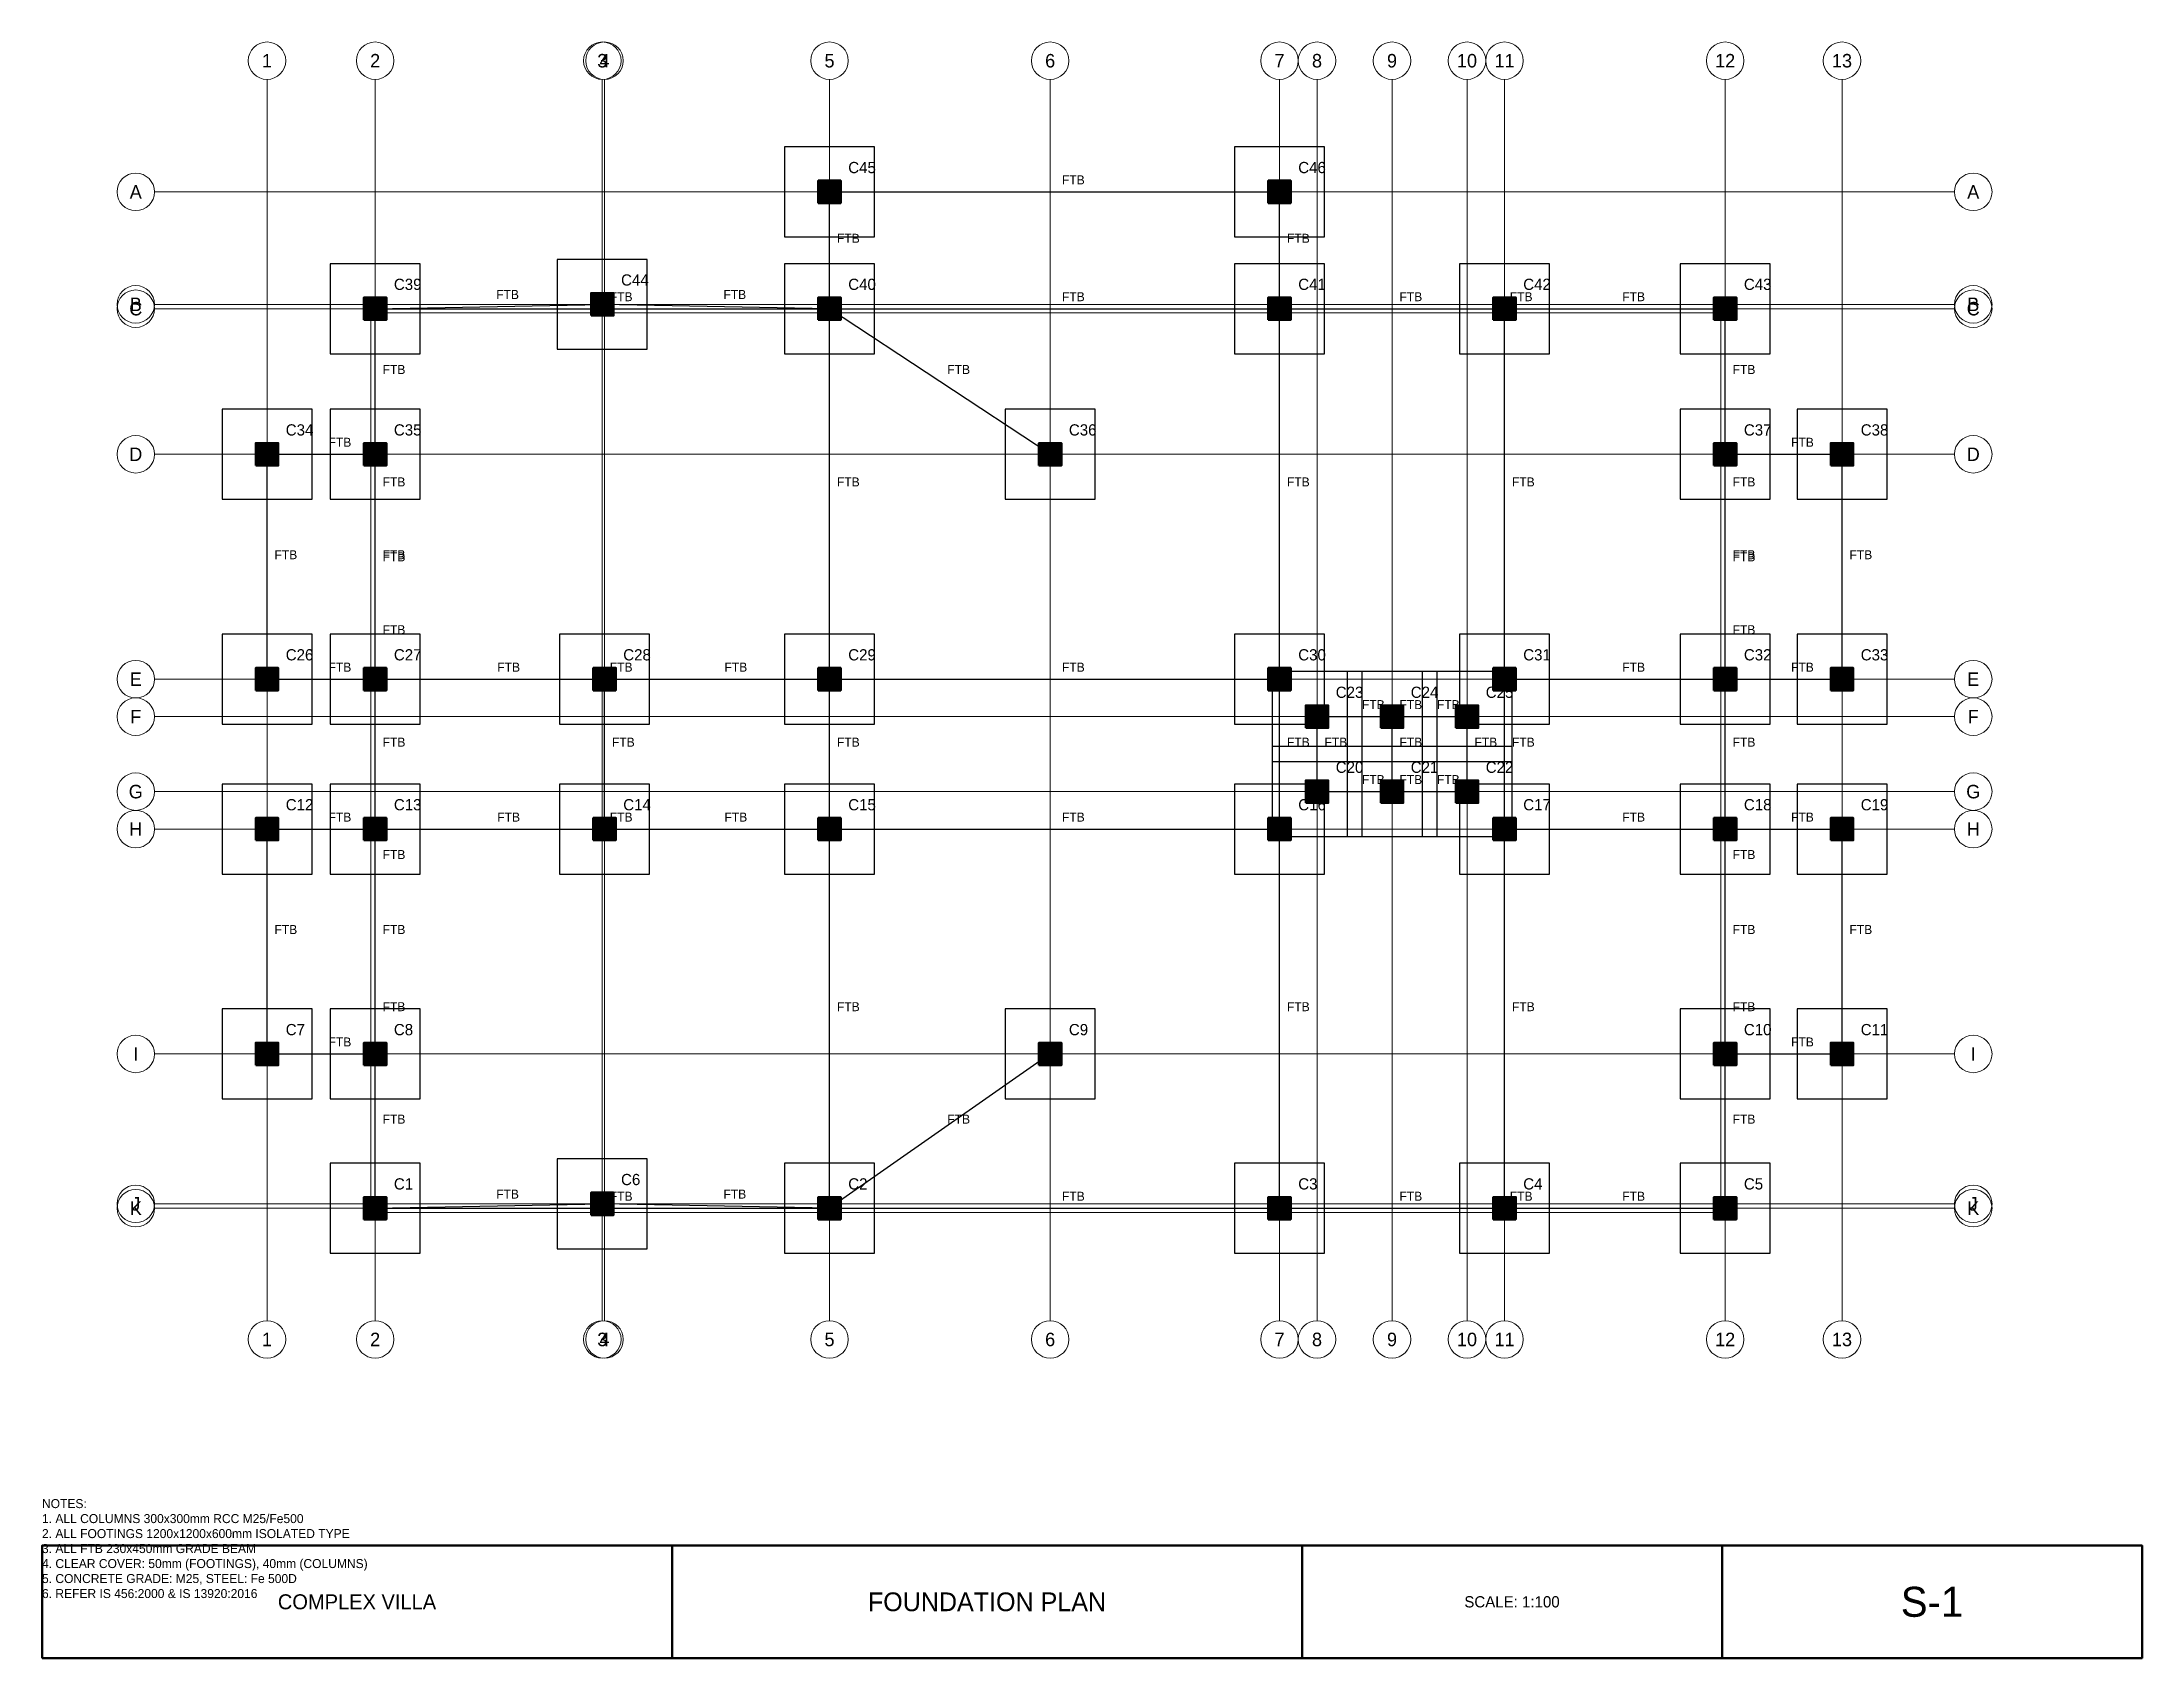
# Model space of a CAD drawing. Header units: millimetres. Extents: x -4500 to 23500, y -6058 to 15500.
import ezdxf
from ezdxf.enums import TextEntityAlignment as Align

# ---------------------------------------------------------------- set-up
doc = ezdxf.new("R2010")
doc.units = ezdxf.units.MM
doc.linetypes.add('DASHED', pattern=[5, -5])
for name, color, linetype, lineweight in [('BEAMS', 3, 'CONTINUOUS', 30), ('COLUMNS', 1, 'CONTINUOUS', 50), ('FOOTINGS', 5, 'DASHED', 25), ('GRID', 8, 'CONTINUOUS', 13), ('GRID_BUBBLE', 8, 'CONTINUOUS', 18), ('NOTES', 7, 'CONTINUOUS', 18), ('TITLE_BLOCK', 7, 'CONTINUOUS', 50), ('WALLS_REF', 251, 'CONTINUOUS', 5)]:
    doc.layers.add(name, color=color, linetype=linetype, lineweight=lineweight)

msp = doc.modelspace()

# ---------------------------------------------------------------- hatches: boundary and pattern name
at = {"layer": 'COLUMNS'}
for points in [[(5850, 13350), (6150, 13350), (6150, 13650), (5850, 13650), (5850, 13350)], [(11850, 13350), (12150, 13350), (12150, 13650), (11850, 13650), (11850, 13350)], [(-208, 11792), (92, 11792), (92, 12092), (-208, 12092), (-208, 11792)], [(2821, 11850), (3121, 11850), (3121, 12150), (2821, 12150), (2821, 11850)], [(5850, 11792), (6150, 11792), (6150, 12092), (5850, 12092), (5850, 11792)], [(11850, 11792), (12150, 11792), (12150, 12092), (11850, 12092), (11850, 11792)], [(14850, 11792), (15150, 11792), (15150, 12092), (14850, 12092), (14850, 11792)], [(17792, 11792), (18092, 11792), (18092, 12092), (17792, 12092), (17792, 11792)], [(-1650, 9850), (-1350, 9850), (-1350, 10150), (-1650, 10150), (-1650, 9850)], [(-208, 9850), (92, 9850), (92, 10150), (-208, 10150), (-208, 9850)], [(8792, 9850), (9092, 9850), (9092, 10150), (8792, 10150), (8792, 9850)], [(17792, 9850), (18092, 9850), (18092, 10150), (17792, 10150), (17792, 9850)], [(19350, 9850), (19650, 9850), (19650, 10150), (19350, 10150), (19350, 9850)], [(-1650, 6850), (-1350, 6850), (-1350, 7150), (-1650, 7150), (-1650, 6850)], [(-208, 6850), (92, 6850), (92, 7150), (-208, 7150), (-208, 6850)], [(2850, 6850), (3150, 6850), (3150, 7150), (2850, 7150), (2850, 6850)], [(5850, 6850), (6150, 6850), (6150, 7150), (5850, 7150), (5850, 6850)], [(11850, 6850), (12150, 6850), (12150, 7150), (11850, 7150), (11850, 6850)], [(14850, 6850), (15150, 6850), (15150, 7150), (14850, 7150), (14850, 6850)], [(17792, 6850), (18092, 6850), (18092, 7150), (17792, 7150), (17792, 6850)], [(19350, 6850), (19650, 6850), (19650, 7150), (19350, 7150), (19350, 6850)], [(12350, 6350), (12650, 6350), (12650, 6650), (12350, 6650), (12350, 6350)], [(13350, 6350), (13650, 6350), (13650, 6650), (13350, 6650), (13350, 6350)], [(14350, 6350), (14650, 6350), (14650, 6650), (14350, 6650), (14350, 6350)], [(12350, 5350), (12650, 5350), (12650, 5650), (12350, 5650), (12350, 5350)], [(13350, 5350), (13650, 5350), (13650, 5650), (13350, 5650), (13350, 5350)], [(14350, 5350), (14650, 5350), (14650, 5650), (14350, 5650), (14350, 5350)], [(-1650, 4850), (-1350, 4850), (-1350, 5150), (-1650, 5150), (-1650, 4850)], [(-208, 4850), (92, 4850), (92, 5150), (-208, 5150), (-208, 4850)], [(2850, 4850), (3150, 4850), (3150, 5150), (2850, 5150), (2850, 4850)], [(5850, 4850), (6150, 4850), (6150, 5150), (5850, 5150), (5850, 4850)], [(11850, 4850), (12150, 4850), (12150, 5150), (11850, 5150), (11850, 4850)], [(14850, 4850), (15150, 4850), (15150, 5150), (14850, 5150), (14850, 4850)], [(17792, 4850), (18092, 4850), (18092, 5150), (17792, 5150), (17792, 4850)], [(19350, 4850), (19650, 4850), (19650, 5150), (19350, 5150), (19350, 4850)], [(-1650, 1850), (-1350, 1850), (-1350, 2150), (-1650, 2150), (-1650, 1850)], [(-208, 1850), (92, 1850), (92, 2150), (-208, 2150), (-208, 1850)], [(8792, 1850), (9092, 1850), (9092, 2150), (8792, 2150), (8792, 1850)], [(17792, 1850), (18092, 1850), (18092, 2150), (17792, 2150), (17792, 1850)], [(19350, 1850), (19650, 1850), (19650, 2150), (19350, 2150), (19350, 1850)], [(-208, -208), (92, -208), (92, 92), (-208, 92), (-208, -208)], [(2821, -150), (3121, -150), (3121, 150), (2821, 150), (2821, -150)], [(5850, -208), (6150, -208), (6150, 92), (5850, 92), (5850, -208)], [(11850, -208), (12150, -208), (12150, 92), (11850, 92), (11850, -208)], [(14850, -208), (15150, -208), (15150, 92), (14850, 92), (14850, -208)], [(17792, -208), (18092, -208), (18092, 92), (17792, 92), (17792, -208)]]:
    msp.add_hatch(color=1, dxfattribs=at).paths.add_polyline_path(points)

# ---------------------------------------------------------------- linework, layer by layer
at = {"layer": 'BEAMS', "lineweight": 30}
for p, q in [((6000, 11942), (6000, 13500)), ((6000, 13500), (12000, 13500)), ((12000, 11942), (12000, 13500)), ((-58, 11942), (2971, 12000)), ((-58, 5000), (-58, 11942)), ((-58, 7000), (-58, 11942)), ((-58, 10000), (-58, 11942)), ((-58, 11942), (6000, 11942)), ((6000, 11942), (2971, 12000)), ((6000, 7000), (6000, 11942)), ((6000, 11942), (12000, 11942)), ((8942, 10000), (6000, 11942)), ((12000, 7000), (12000, 11942)), ((12000, 11942), (15000, 11942)), ((12000, 11942), (17942, 11942)), ((15000, 7000), (15000, 11942)), ((15000, 11942), (17942, 11942)), ((17942, 5000), (17942, 11942)), ((17942, 7000), (17942, 11942)), ((17942, 10000), (17942, 11942)), ((-1500, 7000), (-1500, 10000)), ((-1500, 10000), (-58, 10000)), ((-58, 5000), (-58, 10000)), ((-58, 7000), (-58, 10000)), ((17942, 5000), (17942, 10000)), ((17942, 7000), (17942, 10000)), ((17942, 10000), (19500, 10000)), ((19500, 7000), (19500, 10000)), ((-1500, 7000), (-58, 7000)), ((-58, 2000), (-58, 7000)), ((-58, 5000), (-58, 7000)), ((-58, 7000), (3000, 7000)), ((-58, 7000), (6000, 7000)), ((3000, 5000), (3000, 7000)), ((3000, 7000), (6000, 7000)), ((6000, 5000), (6000, 7000)), ((6000, 7000), (12000, 7000)), ((12000, 5000), (12000, 7000)), ((15000, 5000), (15000, 7000)), ((15000, 7000), (17942, 7000)), ((17942, 2000), (17942, 7000)), ((17942, 5000), (17942, 7000)), ((17942, 7000), (19500, 7000)), ((12500, 5500), (12500, 6500)), ((12500, 6500), (13500, 6500)), ((12500, 6500), (14500, 6500)), ((13500, 5500), (13500, 6500)), ((13500, 6500), (14500, 6500)), ((14500, 5500), (14500, 6500)), ((12500, 5500), (13500, 5500)), ((12500, 5500), (14500, 5500)), ((13500, 5500), (14500, 5500)), ((-1500, 2000), (-1500, 5000)), ((-1500, 5000), (-58, 5000)), ((-58, -58), (-58, 5000)), ((-58, 2000), (-58, 5000)), ((-58, 5000), (3000, 5000)), ((-58, 5000), (6000, 5000)), ((3000, 5000), (6000, 5000)), ((6000, -58), (6000, 5000)), ((6000, 5000), (12000, 5000)), ((12000, -58), (12000, 5000)), ((15000, -58), (15000, 5000)), ((15000, 5000), (17942, 5000)), ((17942, -58), (17942, 5000)), ((17942, 2000), (17942, 5000)), ((17942, 5000), (19500, 5000)), ((19500, 2000), (19500, 5000)), ((-1500, 2000), (-58, 2000)), ((-58, -58), (-58, 2000)), ((8942, 2000), (6000, -58)), ((17942, -58), (17942, 2000)), ((17942, 2000), (19500, 2000)), ((-58, -58), (2971, 0)), ((6000, -58), (2971, 0)), ((-58, -58), (6000, -58)), ((6000, -58), (12000, -58)), ((12000, -58), (15000, -58)), ((12000, -58), (17942, -58)), ((15000, -58), (17942, -58))]:
    msp.add_line(p, q, dxfattribs=at)
at = {"layer": 'COLUMNS', "lineweight": 50}
for points in [[(5850, 13350), (6150, 13350), (6150, 13650), (5850, 13650), (5850, 13350)], [(11850, 13350), (12150, 13350), (12150, 13650), (11850, 13650), (11850, 13350)], [(-208, 11792), (92, 11792), (92, 12092), (-208, 12092), (-208, 11792)], [(2821, 11850), (3121, 11850), (3121, 12150), (2821, 12150), (2821, 11850)], [(5850, 11792), (6150, 11792), (6150, 12092), (5850, 12092), (5850, 11792)], [(11850, 11792), (12150, 11792), (12150, 12092), (11850, 12092), (11850, 11792)], [(14850, 11792), (15150, 11792), (15150, 12092), (14850, 12092), (14850, 11792)], [(17792, 11792), (18092, 11792), (18092, 12092), (17792, 12092), (17792, 11792)], [(-1650, 9850), (-1350, 9850), (-1350, 10150), (-1650, 10150), (-1650, 9850)], [(-208, 9850), (92, 9850), (92, 10150), (-208, 10150), (-208, 9850)], [(8792, 9850), (9092, 9850), (9092, 10150), (8792, 10150), (8792, 9850)], [(17792, 9850), (18092, 9850), (18092, 10150), (17792, 10150), (17792, 9850)], [(19350, 9850), (19650, 9850), (19650, 10150), (19350, 10150), (19350, 9850)], [(-1650, 6850), (-1350, 6850), (-1350, 7150), (-1650, 7150), (-1650, 6850)], [(-208, 6850), (92, 6850), (92, 7150), (-208, 7150), (-208, 6850)], [(2850, 6850), (3150, 6850), (3150, 7150), (2850, 7150), (2850, 6850)], [(5850, 6850), (6150, 6850), (6150, 7150), (5850, 7150), (5850, 6850)], [(11850, 6850), (12150, 6850), (12150, 7150), (11850, 7150), (11850, 6850)], [(14850, 6850), (15150, 6850), (15150, 7150), (14850, 7150), (14850, 6850)], [(17792, 6850), (18092, 6850), (18092, 7150), (17792, 7150), (17792, 6850)], [(19350, 6850), (19650, 6850), (19650, 7150), (19350, 7150), (19350, 6850)], [(12350, 6350), (12650, 6350), (12650, 6650), (12350, 6650), (12350, 6350)], [(13350, 6350), (13650, 6350), (13650, 6650), (13350, 6650), (13350, 6350)], [(14350, 6350), (14650, 6350), (14650, 6650), (14350, 6650), (14350, 6350)], [(12350, 5350), (12650, 5350), (12650, 5650), (12350, 5650), (12350, 5350)], [(13350, 5350), (13650, 5350), (13650, 5650), (13350, 5650), (13350, 5350)], [(14350, 5350), (14650, 5350), (14650, 5650), (14350, 5650), (14350, 5350)], [(-1650, 4850), (-1350, 4850), (-1350, 5150), (-1650, 5150), (-1650, 4850)], [(-208, 4850), (92, 4850), (92, 5150), (-208, 5150), (-208, 4850)], [(2850, 4850), (3150, 4850), (3150, 5150), (2850, 5150), (2850, 4850)], [(5850, 4850), (6150, 4850), (6150, 5150), (5850, 5150), (5850, 4850)], [(11850, 4850), (12150, 4850), (12150, 5150), (11850, 5150), (11850, 4850)], [(14850, 4850), (15150, 4850), (15150, 5150), (14850, 5150), (14850, 4850)], [(17792, 4850), (18092, 4850), (18092, 5150), (17792, 5150), (17792, 4850)], [(19350, 4850), (19650, 4850), (19650, 5150), (19350, 5150), (19350, 4850)], [(-1650, 1850), (-1350, 1850), (-1350, 2150), (-1650, 2150), (-1650, 1850)], [(-208, 1850), (92, 1850), (92, 2150), (-208, 2150), (-208, 1850)], [(8792, 1850), (9092, 1850), (9092, 2150), (8792, 2150), (8792, 1850)], [(17792, 1850), (18092, 1850), (18092, 2150), (17792, 2150), (17792, 1850)], [(19350, 1850), (19650, 1850), (19650, 2150), (19350, 2150), (19350, 1850)], [(-208, -208), (92, -208), (92, 92), (-208, 92), (-208, -208)], [(2821, -150), (3121, -150), (3121, 150), (2821, 150), (2821, -150)], [(5850, -208), (6150, -208), (6150, 92), (5850, 92), (5850, -208)], [(11850, -208), (12150, -208), (12150, 92), (11850, 92), (11850, -208)], [(14850, -208), (15150, -208), (15150, 92), (14850, 92), (14850, -208)], [(17792, -208), (18092, -208), (18092, 92), (17792, 92), (17792, -208)]]:
    msp.add_lwpolyline(points, dxfattribs=at)
at = {"layer": 'FOOTINGS'}
for points in [[(5400, 12900), (6600, 12900), (6600, 14100), (5400, 14100), (5400, 12900)], [(11400, 12900), (12600, 12900), (12600, 14100), (11400, 14100), (11400, 12900)], [(2371, 11400), (3571, 11400), (3571, 12600), (2371, 12600), (2371, 11400)], [(-658, 11342), (542, 11342), (542, 12542), (-658, 12542), (-658, 11342)], [(5400, 11342), (6600, 11342), (6600, 12542), (5400, 12542), (5400, 11342)], [(11400, 11342), (12600, 11342), (12600, 12542), (11400, 12542), (11400, 11342)], [(14400, 11342), (15600, 11342), (15600, 12542), (14400, 12542), (14400, 11342)], [(17342, 11342), (18542, 11342), (18542, 12542), (17342, 12542), (17342, 11342)], [(-2100, 9400), (-900, 9400), (-900, 10600), (-2100, 10600), (-2100, 9400)], [(-658, 9400), (542, 9400), (542, 10600), (-658, 10600), (-658, 9400)], [(8342, 9400), (9542, 9400), (9542, 10600), (8342, 10600), (8342, 9400)], [(17342, 9400), (18542, 9400), (18542, 10600), (17342, 10600), (17342, 9400)], [(18900, 9400), (20100, 9400), (20100, 10600), (18900, 10600), (18900, 9400)], [(-2100, 6400), (-900, 6400), (-900, 7600), (-2100, 7600), (-2100, 6400)], [(-658, 6400), (542, 6400), (542, 7600), (-658, 7600), (-658, 6400)], [(2400, 6400), (3600, 6400), (3600, 7600), (2400, 7600), (2400, 6400)], [(5400, 6400), (6600, 6400), (6600, 7600), (5400, 7600), (5400, 6400)], [(11400, 6400), (12600, 6400), (12600, 7600), (11400, 7600), (11400, 6400)], [(14400, 6400), (15600, 6400), (15600, 7600), (14400, 7600), (14400, 6400)], [(17342, 6400), (18542, 6400), (18542, 7600), (17342, 7600), (17342, 6400)], [(18900, 6400), (20100, 6400), (20100, 7600), (18900, 7600), (18900, 6400)], [(11900, 5900), (13100, 5900), (13100, 7100), (11900, 7100), (11900, 5900)], [(12900, 5900), (14100, 5900), (14100, 7100), (12900, 7100), (12900, 5900)], [(13900, 5900), (15100, 5900), (15100, 7100), (13900, 7100), (13900, 5900)], [(11900, 4900), (13100, 4900), (13100, 6100), (11900, 6100), (11900, 4900)], [(12900, 4900), (14100, 4900), (14100, 6100), (12900, 6100), (12900, 4900)], [(13900, 4900), (15100, 4900), (15100, 6100), (13900, 6100), (13900, 4900)], [(-2100, 4400), (-900, 4400), (-900, 5600), (-2100, 5600), (-2100, 4400)], [(-658, 4400), (542, 4400), (542, 5600), (-658, 5600), (-658, 4400)], [(2400, 4400), (3600, 4400), (3600, 5600), (2400, 5600), (2400, 4400)], [(5400, 4400), (6600, 4400), (6600, 5600), (5400, 5600), (5400, 4400)], [(11400, 4400), (12600, 4400), (12600, 5600), (11400, 5600), (11400, 4400)], [(14400, 4400), (15600, 4400), (15600, 5600), (14400, 5600), (14400, 4400)], [(17342, 4400), (18542, 4400), (18542, 5600), (17342, 5600), (17342, 4400)], [(18900, 4400), (20100, 4400), (20100, 5600), (18900, 5600), (18900, 4400)], [(-2100, 1400), (-900, 1400), (-900, 2600), (-2100, 2600), (-2100, 1400)], [(-658, 1400), (542, 1400), (542, 2600), (-658, 2600), (-658, 1400)], [(8342, 1400), (9542, 1400), (9542, 2600), (8342, 2600), (8342, 1400)], [(17342, 1400), (18542, 1400), (18542, 2600), (17342, 2600), (17342, 1400)], [(18900, 1400), (20100, 1400), (20100, 2600), (18900, 2600), (18900, 1400)], [(2371, -600), (3571, -600), (3571, 600), (2371, 600), (2371, -600)], [(-658, -658), (542, -658), (542, 542), (-658, 542), (-658, -658)], [(5400, -658), (6600, -658), (6600, 542), (5400, 542), (5400, -658)], [(11400, -658), (12600, -658), (12600, 542), (11400, 542), (11400, -658)], [(14400, -658), (15600, -658), (15600, 542), (14400, 542), (14400, -658)], [(17342, -658), (18542, -658), (18542, 542), (17342, 542), (17342, -658)]]:
    msp.add_lwpolyline(points, dxfattribs=at)
at = {"layer": 'GRID'}
for p, q in [((-1500, -1558), (-1500, 15000)), ((-58, -1558), (-58, 15000)), ((2971, -1558), (2971, 15000)), ((3000, -1558), (3000, 15000)), ((6000, -1558), (6000, 15000)), ((8942, -1558), (8942, 15000)), ((12000, -1558), (12000, 15000)), ((12500, -1558), (12500, 15000)), ((13500, -1558), (13500, 15000)), ((14500, -1558), (14500, 15000)), ((15000, -1558), (15000, 15000)), ((17942, -1558), (17942, 15000)), ((19500, -1558), (19500, 15000)), ((-3000, 13500), (21000, 13500)), ((-3000, 12000), (21000, 12000)), ((-3000, 11942), (21000, 11942)), ((-3000, 10000), (21000, 10000)), ((-3000, 7000), (21000, 7000)), ((-3000, 6500), (21000, 6500)), ((-3000, 5500), (21000, 5500)), ((-3000, 5000), (21000, 5000)), ((-3000, 2000), (21000, 2000)), ((-3000, 0), (21000, 0)), ((-3000, -58), (21000, -58))]:
    msp.add_line(p, q, dxfattribs=at)
at = {"layer": 'GRID_BUBBLE'}
for centre in [(-1500, 15250), (-58, 15250), (2971, 15250), (3000, 15250), (6000, 15250), (8942, 15250), (12000, 15250), (12500, 15250), (13500, 15250), (14500, 15250), (15000, 15250), (17942, 15250), (19500, 15250), (-3250, 13500), (21250, 13500), (-3250, 12000), (-3250, 11942), (21250, 12000), (21250, 11942), (-3250, 10000), (21250, 10000), (-3250, 7000), (21250, 7000), (-3250, 6500), (21250, 6500), (-3250, 5500), (21250, 5500), (-3250, 5000), (21250, 5000), (-3250, 2000), (21250, 2000), (-3250, 0), (-3250, -58), (21250, 0), (21250, -58), (-1500, -1808), (-58, -1808), (2971, -1808), (3000, -1808), (6000, -1808), (8942, -1808), (12000, -1808), (12500, -1808), (13500, -1808), (14500, -1808), (15000, -1808), (17942, -1808), (19500, -1808)]:
    msp.add_circle(centre, 250, dxfattribs=at)
at = {"layer": 'TITLE_BLOCK'}
for p, q in [((3900, -6058), (3900, -4558)), ((12300, -6058), (12300, -4558)), ((17900, -6058), (17900, -4558))]:
    msp.add_line(p, q, dxfattribs=at)
msp.add_lwpolyline([(-4500, -6058), (23500, -6058), (23500, -4558), (-4500, -4558), (-4500, -6058)], dxfattribs=at)
at = {"layer": 'WALLS_REF', "lineweight": 5}
for p, q in [((6000, 12000), (6000, 13500)), ((6000, 13500), (12000, 13500)), ((12000, 13500), (12000, 12000)), ((-115, 12000), (-115, 0)), ((18000, 11885), (0, 11885)), ((6000, 7000), (6000, 12000)), ((12000, 7000), (12000, 12000)), ((15000, 7000), (15000, 12000)), ((17885, 0), (17885, 12000)), ((-1500, 7000), (-1500, 10000)), ((-1500, 10000), (0, 10000)), ((19500, 10000), (18000, 10000)), ((19500, 7000), (19500, 10000)), ((-1500, 7000), (0, 7000)), ((6000, 7000), (0, 7000)), ((3000, 5000), (3000, 7000)), ((12000, 7000), (6000, 7000)), ((6000, 5000), (6000, 7000)), ((12000, 5000), (12000, 7000)), ((13500, 5000), (13500, 7000)), ((15000, 7000), (18000, 7000)), ((15000, 5000), (15000, 7000)), ((18000, 7000), (19500, 7000)), ((12500, 5500), (12500, 6500)), ((14500, 6500), (12500, 6500)), ((14500, 5500), (14500, 6500)), ((12500, 5500), (14500, 5500)), ((-1500, 2000), (-1500, 5000)), ((-1500, 5000), (0, 5000)), ((6000, 5000), (0, 5000)), ((6000, 0), (6000, 5000)), ((12000, 5000), (6000, 5000)), ((12000, 0), (12000, 5000)), ((15000, 0), (15000, 5000)), ((15000, 5000), (18000, 5000)), ((19500, 5000), (18000, 5000)), ((19500, 2000), (19500, 5000)), ((-1500, 2000), (0, 2000)), ((18000, 2000), (19500, 2000)), ((0, -115), (18000, -115))]:
    msp.add_line(p, q, dxfattribs=at)

# ---------------------------------------------------------------- texts
at = {"layer": 'BEAMS'}
for p in [(9100, 13600), (6100, 12821), (12100, 12821), (1556, 12071), (3071, 12042), (4586, 12071), (9100, 12042), (13600, 12042), (15071, 12042), (16571, 12042), (42, 11071), (7571, 11071), (18042, 11071), (-679, 10100), (18821, 10100), (42, 9571), (6100, 9571), (12100, 9571), (15100, 9571), (18042, 9571), (-1400, 8600), (42, 8600), (42, 8571), (18042, 8600), (18042, 8571), (19600, 8600), (42, 7600), (18042, 7600), (-679, 7100), (1571, 7100), (3071, 7100), (4600, 7100), (9100, 7100), (16571, 7100), (18821, 7100), (13100, 6600), (13600, 6600), (14100, 6600), (42, 6100), (3100, 6100), (6100, 6100), (12100, 6100), (12600, 6100), (13600, 6100), (14600, 6100), (15100, 6100), (18042, 6100), (13100, 5600), (13600, 5600), (14100, 5600), (-679, 5100), (1571, 5100), (3071, 5100), (4600, 5100), (9100, 5100), (16571, 5100), (18821, 5100), (42, 4600), (18042, 4600), (-1400, 3600), (42, 3600), (18042, 3600), (19600, 3600), (42, 2571), (6100, 2571), (12100, 2571), (15100, 2571), (18042, 2571), (-679, 2100), (18821, 2100), (42, 1071), (7571, 1071), (18042, 1071), (1556, 71), (3071, 42), (4586, 71), (9100, 42), (13600, 42), (15071, 42), (16571, 42)]:
    msp.add_text('FTB', height=120, dxfattribs=at).set_placement(p)
at = {"layer": 'COLUMNS'}
for s, p in [('C45', (6250, 13750)), ('C46', (12250, 13750)), ('C39', (192, 12192)), ('C44', (3221, 12250)), ('C40', (6250, 12192)), ('C41', (12250, 12192)), ('C42', (15250, 12192)), ('C43', (18192, 12192)), ('C34', (-1250, 10250)), ('C35', (192, 10250)), ('C36', (9192, 10250)), ('C37', (18192, 10250)), ('C38', (19750, 10250)), ('C26', (-1250, 7250)), ('C27', (192, 7250)), ('C28', (3250, 7250)), ('C29', (6250, 7250)), ('C30', (12250, 7250)), ('C31', (15250, 7250)), ('C32', (18192, 7250)), ('C33', (19750, 7250)), ('C23', (12750, 6750)), ('C24', (13750, 6750)), ('C25', (14750, 6750)), ('C20', (12750, 5750)), ('C21', (13750, 5750)), ('C22', (14750, 5750)), ('C12', (-1250, 5250)), ('C13', (192, 5250)), ('C14', (3250, 5250)), ('C15', (6250, 5250)), ('C16', (12250, 5250)), ('C17', (15250, 5250)), ('C18', (18192, 5250)), ('C19', (19750, 5250)), ('C7', (-1250, 2250)), ('C8', (192, 2250)), ('C9', (9192, 2250)), ('C10', (18192, 2250)), ('C11', (19750, 2250)), ('C1', (192, 192)), ('C6', (3221, 250)), ('C2', (6250, 192)), ('C3', (12250, 192)), ('C4', (15250, 192)), ('C5', (18192, 192))]:
    msp.add_text(s, height=150, dxfattribs=at).set_placement(p)
at = {"layer": 'GRID_BUBBLE'}
for s, p in [('1', (-1500, 15250)), ('2', (-58, 15250)), ('3', (2971, 15250)), ('4', (3000, 15250)), ('5', (6000, 15250)), ('6', (8942, 15250)), ('7', (12000, 15250)), ('8', (12500, 15250)), ('9', (13500, 15250)), ('10', (14500, 15250)), ('11', (15000, 15250)), ('12', (17942, 15250)), ('13', (19500, 15250)), ('A', (-3250, 13500)), ('A', (21250, 13500)), ('B', (-3250, 12000)), ('B', (21250, 12000)), ('C', (-3250, 11942)), ('C', (21250, 11942)), ('D', (-3250, 10000)), ('D', (21250, 10000)), ('E', (-3250, 7000)), ('E', (21250, 7000)), ('F', (-3250, 6500)), ('F', (21250, 6500)), ('G', (-3250, 5500)), ('G', (21250, 5500)), ('H', (-3250, 5000)), ('H', (21250, 5000)), ('I', (-3250, 2000)), ('I', (21250, 2000)), ('K', (-3250, -58)), ('J', (-3250, 0)), ('K', (21250, -58)), ('J', (21250, 0)), ('1', (-1500, -1808)), ('2', (-58, -1808)), ('3', (2971, -1808)), ('4', (3000, -1808)), ('5', (6000, -1808)), ('6', (8942, -1808)), ('7', (12000, -1808)), ('8', (12500, -1808)), ('9', (13500, -1808)), ('10', (14500, -1808)), ('11', (15000, -1808)), ('12', (17942, -1808)), ('13', (19500, -1808))]:
    msp.add_text(s, height=180, dxfattribs=at).set_placement(p, align=Align.MIDDLE_CENTER)
at = {"layer": 'NOTES'}
for s, p in [('1. ALL COLUMNS 300x300mm RCC M25/Fe500', (-4500, -4258)), ('NOTES:', (-4500, -4058)), ('2. ALL FOOTINGS 1200x1200x600mm ISOLATED TYPE', (-4500, -4458)), ('4. CLEAR COVER: 50mm (FOOTINGS), 40mm (COLUMNS)', (-4500, -4858)), ('3. ALL FTB 230x450mm GRADE BEAM', (-4500, -4658)), ('5. CONCRETE GRADE: M25, STEEL: Fe 500D', (-4500, -5058)), ('6. REFER IS 456:2000 & IS 13920:2016', (-4500, -5258))]:
    msp.add_text(s, height=120, dxfattribs=at).set_placement(p)
at = {"layer": 'TITLE_BLOCK'}
for s, height, p in [('COMPLEX VILLA', 200, (-300, -5308)), ('FOUNDATION PLAN', 250, (8100, -5308)), ('SCALE: 1:100', 150, (15100, -5308)), ('S-1', 400, (20700, -5308))]:
    msp.add_text(s, height=height, dxfattribs=at).set_placement(p, align=Align.MIDDLE_CENTER)

doc.saveas('drawing.dxf')
